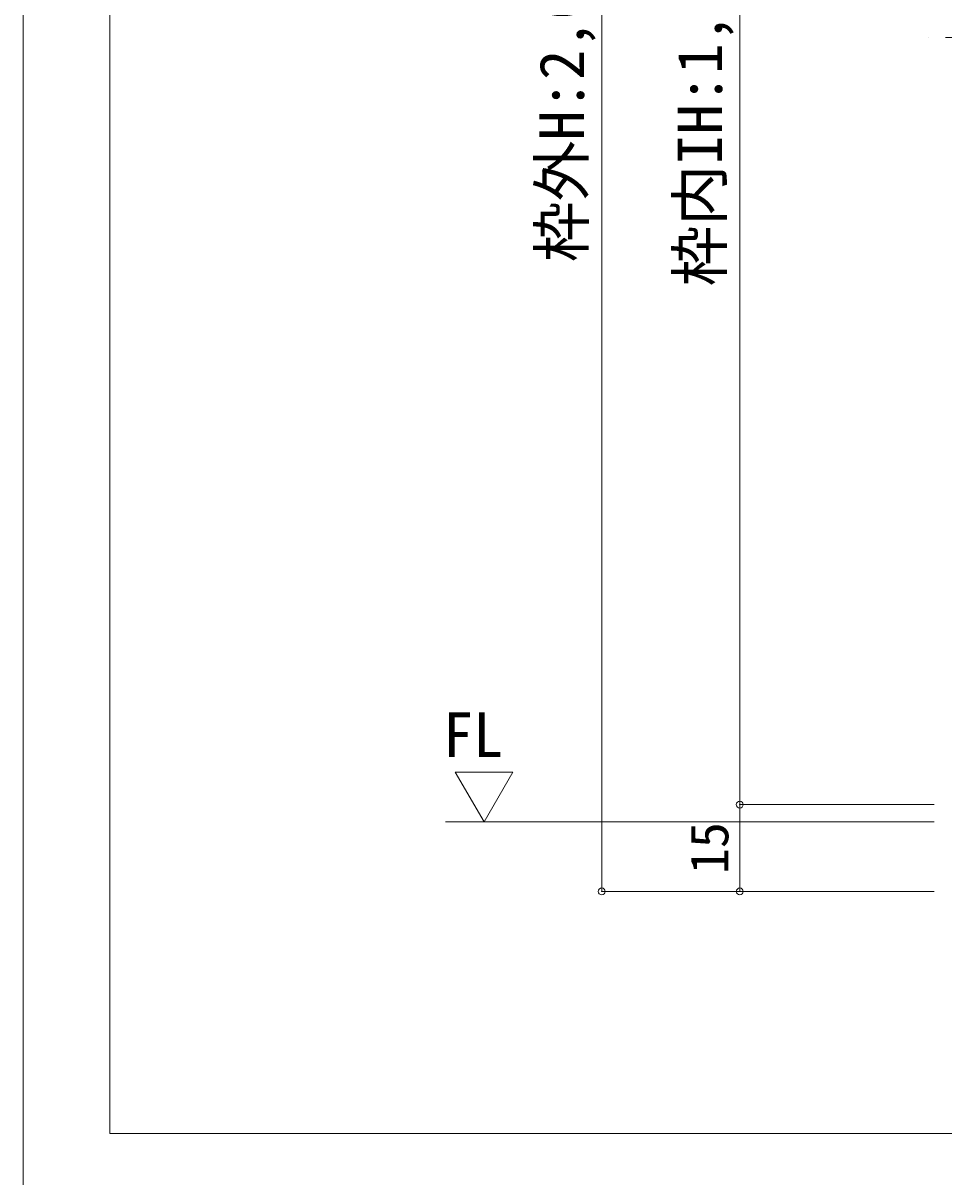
# Model space of a CAD drawing. Units: millimetres on the paper, enlarged 10 times, with parts at other scales. Extents: x -2000 to 2000, y -1385 to 1385.
# Drawn here: x -2000 to -1470, y -92 to 572 of the extents above; entities that cross this region are included whole.
import ezdxf
from ezdxf.enums import TextEntityAlignment as Align

# ---------------------------------------------------------------- set-up
doc = ezdxf.new("R2010")
doc.units = ezdxf.units.MM
doc.header["$LTSCALE"] = 10
doc.header["$PDMODE"] = 32
doc.header["$PDSIZE"] = 4
doc.linetypes.add('CHAIN1', pattern=[8, 5, -1, 1, -1])
doc.layers.add('1-1_0', color=7, linetype='Continuous', lineweight=20)
doc.layers.add('2-0_18', color=7, linetype='Continuous', lineweight=18)
doc.styles.add('ＭＳ ゴシック', font='')
doc.styles.get('ＭＳ ゴシック').set_extended_font_data('MS Gothic')

msp = doc.modelspace()

# ---------------------------------------------------------------- linework, layer by layer
at = {"layer": '1-1_0'}
msp.add_lwpolyline([(-2000, -1385), (2000, -1385), (2000, 1385), (-2000, 1385)], close=True, dxfattribs=at)
msp.add_lwpolyline([(380, -67.5), (-1950, -67.5), (-1950, 1335)], dxfattribs=at)
at = {"layer": '2-0_18', "color": 4, "lineweight": 9}
for p, q in [((-1666.72, 1055.68), (-1666.72, 71.86)), ((-1587.21, 935.68), (-1587.21, 111.86)), ((-1587.21, 121.86), (-1587.21, 71.86)), ((-1587.21, 121.86), (-1475.31, 121.86)), ((-1756.64, 111.86), (-1475.31, 111.86)), ((-1666.72, 71.86), (-1493.48, 71.86)), ((-1587.21, 71.86), (-1475.31, 71.86))]:
    msp.add_line(p, q, dxfattribs=at)
at = {"layer": '2-0_18', "linetype": 'CHAIN1', "lineweight": 20}
msp.add_line((-938.64, 563.52), (-1478.64, 563.52), dxfattribs=at)
at = {"layer": '2-0_18', "lineweight": 20}
msp.add_line((-1734.47, 111.86), (-1717.97, 140.54), dxfattribs=at)
msp.add_lwpolyline([(-1717.97, 140.54), (-1751.17, 140.54), (-1734.47, 111.86)], dxfattribs=at)
at = {"layer": '2-0_18', "color": 4}
for p in [(-1587.21, 121.86), (-1666.72, 71.86), (-1587.21, 71.86)]:
    msp.add_point(p, dxfattribs=at)

# ---------------------------------------------------------------- texts
at = {"layer": '2-0_18', "style": 'ＭＳ ゴシック'}
for s, height, p in [('枠外H:2,036', 25.66, (-1669.23, 434.18)), ('枠内IH:1,985', 25.66, (-1589.71, 420.27)), ('15', 21.99, (-1587.21, 81.86))]:
    msp.add_text(s, height=height, rotation=90, dxfattribs=at).set_placement(p, align=Align.BOTTOM_LEFT)
msp.add_text('FL', height=25.66, dxfattribs=at).set_placement((-1758.29, 141.65), align=Align.BOTTOM_LEFT)

doc.saveas('drawing.dxf')
